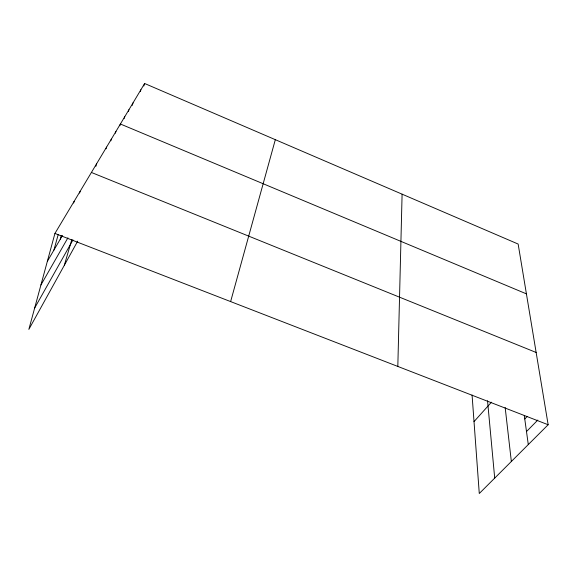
<?xml version="1.0" encoding="UTF-8"?>
<svg xmlns="http://www.w3.org/2000/svg" width="577" height="577" viewBox="0 0 577 577"><rect width="100%" height="100%" fill="white"/><g stroke="black" fill="none" stroke-linecap="round" stroke-linejoin="round"><path stroke-width="0.87" d="M397.82 366.438L402.097 194.168M472.073 395.021L479.278 493.508L548.15 424.744L518.146 244.049L144.625 83.492L54.93 233.44L28.85 329.388L77.686 241.143M53.928 250.065L58.227 234.471M230.627 301.583L275.323 139.67M60.275 239.188L61.234 235.748M73.654 203.039L74.137 201.33M79.612 193.071L80.095 191.369M64.328 265.283L71.88 239.39M95.869 166.313L96.626 163.738M106.067 148.794L106.579 147.099M110.813 140.846L111.325 139.165M115.4 133.193L115.927 131.469M119.872 125.714L120.391 124.005L526.419 293.866M124.206 118.451L124.726 116.756M128.419 111.404L128.938 109.717M132.248 105.389L133.027 102.879M140.334 91.476L140.867 89.774M143.824 86.023L144.625 83.492M34.642 308.082L72.969 239.917M40.924 284.973L67.913 237.832M47.35 261.331L62.467 235.438M474.02 421.614L491.46 402.198M524.76 418.967L527.227 416.406M526.498 431.567L537.814 420.042M54.93 233.44L548.15 424.744M91.404 172.458L536.148 352.468M524.284 415.476L528.287 444.578M505.163 407.492L511.345 461.492M487.536 400.755L494.705 478.109"/></g></svg>
